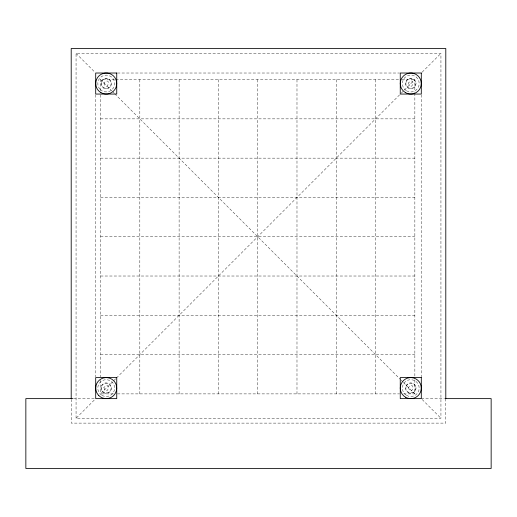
<?xml version="1.0" encoding="UTF-8"?>
<svg xmlns="http://www.w3.org/2000/svg" width="517" height="517" viewBox="0 0 517 517"><rect width="100%" height="100%" fill="white"/><g stroke="black" fill="none" stroke-linecap="round" stroke-linejoin="round"><path stroke-width="0.39" stroke-dasharray="2.58 1.94" d="M76.064 418.259L76.064 53.38L440.936 53.38L440.936 418.259L76.064 418.259L94.824 399.499M422.176 72.147L440.936 53.38M113.365 393.889L100.537 393.889L115.911 378.515M116.48 377.946L400.617 93.81M401.186 93.234L414.854 79.573L414.854 92.401M117.456 73.02L399.544 73.02M100.537 90.798L100.537 79.573L114.968 79.573M115.769 79.573L401.224 79.573M402.026 79.573L414.854 79.573M100.537 118.858L414.854 118.858M100.537 158.15L414.854 158.15M100.537 197.442L414.854 197.442M100.537 236.728L414.854 236.728M100.537 276.02L414.854 276.02M100.537 315.312L414.854 315.312M100.537 354.597L414.854 354.597M117.372 393.889L399.622 393.889M403.628 393.889L414.854 393.889L414.854 379.459M73.576 398.626L94.908 398.626M421.303 398.626L444.581 398.626M76.064 53.38L94.824 72.147M422.176 399.499L440.936 418.259M100.537 79.573L111.924 90.96M112.493 91.528L114.199 93.234M114.774 93.81L400.617 379.652M401.186 380.221L402.898 381.934M403.467 382.502L414.854 393.889M445.796 398.626L445.796 423.113L71.204 423.113L71.204 399.415M421.303 94.779L421.303 376.861M414.854 93.202L414.854 378.657M375.562 79.573L375.562 393.889M336.276 79.573L336.276 393.889M296.984 79.573L296.984 393.889M257.692 79.573L257.692 393.889M218.407 79.573L218.407 393.889M179.115 79.573L179.115 393.889M139.823 79.573L139.823 393.889M100.537 94.805L100.537 377.048M100.537 380.26L100.537 393.889M95.697 94.779L95.697 376.861M101.494 82.274C99.632 88.284 109.546 90.94 110.942 84.807C112.803 78.797 102.889 76.141 101.494 82.274M103.859 82.907C107.187 93.525 112.047 75.372 103.859 82.907M101.494 386.839C99.632 392.849 109.546 395.505 110.942 389.372C112.803 383.362 102.889 380.706 101.494 386.839M103.859 387.472C107.187 398.09 112.047 379.943 103.859 387.472M406.058 82.274C404.197 88.284 414.111 90.94 415.506 84.807C417.368 78.797 407.454 76.141 406.058 82.274M408.424 82.907C411.752 93.525 416.618 75.372 408.424 82.907M406.058 386.839C404.197 392.849 414.111 395.505 415.506 389.372C417.368 383.362 407.454 380.706 406.058 386.839M408.424 387.472C411.752 398.09 416.618 379.943 408.424 387.472M100.253 89.499A8.434 8.434 0 0 0 114.36 85.719A8.434 8.434 0 0 0 104.033 75.398A8.434 8.434 0 0 0 100.253 89.499M103.587 88.097A5.26 5.26 0 0 0 111.478 83.541A5.26 5.26 0 0 0 103.587 78.985A5.26 5.26 0 0 0 103.587 88.097M406.569 395.408A8.434 8.434 0 0 0 419.216 388.105A8.434 8.434 0 0 0 406.569 380.803A8.434 8.434 0 0 0 406.569 395.408M408.152 392.661A5.26 5.26 0 0 0 416.043 388.105A5.26 5.26 0 0 0 408.152 383.549A5.26 5.26 0 0 0 408.152 392.661M102.004 395.408A8.434 8.434 0 0 0 114.645 388.105A8.434 8.434 0 0 0 102.004 380.803A8.434 8.434 0 0 0 102.004 395.408M103.587 392.661A5.26 5.26 0 0 0 111.478 388.105A5.26 5.26 0 0 0 103.587 383.549A5.26 5.26 0 0 0 103.587 392.661M406.569 90.843A8.434 8.434 0 0 0 419.216 83.541A8.434 8.434 0 0 0 406.569 76.238A8.434 8.434 0 0 0 406.569 90.843M408.152 88.097A5.26 5.26 0 0 0 416.043 83.541A5.26 5.26 0 0 0 408.152 78.985A5.26 5.26 0 0 0 408.152 88.097"/><path stroke-width="0.78" d="M72.787 398.626L25.85 398.626L25.85 468.473L491.15 468.473L491.15 398.626L445.389 398.626M445.796 398.626L445.796 48.527L71.204 48.527L71.204 398.626M116.739 73.02L95.697 73.02L95.697 94.055L116.739 94.055L116.739 73.02M421.303 73.02L400.261 73.02L400.261 94.055L421.303 94.055L421.303 73.02M116.739 377.584L95.697 377.584L95.697 398.626L116.739 398.626L116.739 377.584M421.303 377.584L400.261 377.584L400.261 398.626L421.303 398.626L421.303 377.584M100.957 92.646A10.521 10.521 0 0 0 116.739 83.541A10.521 10.521 0 0 0 100.957 74.429A10.521 10.521 0 0 0 100.957 92.646M405.522 397.218A10.521 10.521 0 0 0 421.303 388.105A10.521 10.521 0 0 0 405.522 378.993A10.521 10.521 0 0 0 405.522 397.218M98.779 395.544A10.521 10.521 0 0 0 116.377 390.826A10.521 10.521 0 0 0 103.497 377.946A10.521 10.521 0 0 0 98.779 395.544M405.522 92.646A10.521 10.521 0 0 0 421.303 83.541A10.521 10.521 0 0 0 405.522 74.429A10.521 10.521 0 0 0 405.522 92.646"/></g></svg>
